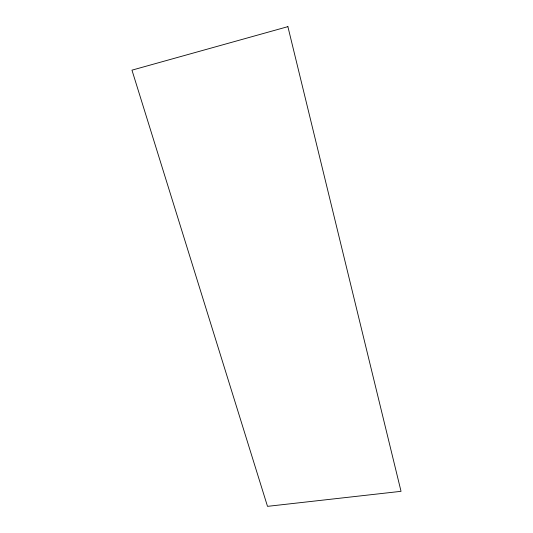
<?xml version="1.0" encoding="UTF-8"?>
<svg xmlns="http://www.w3.org/2000/svg" width="533" height="533" viewBox="0 0 533 533"><rect width="100%" height="100%" fill="white"/><g stroke="black" fill="none" stroke-linecap="round" stroke-linejoin="round"><path stroke-width="0.8" d="M287.893 26.65L131.964 70.156L267.506 506.35L401.036 491.326L287.893 26.65"/></g></svg>
